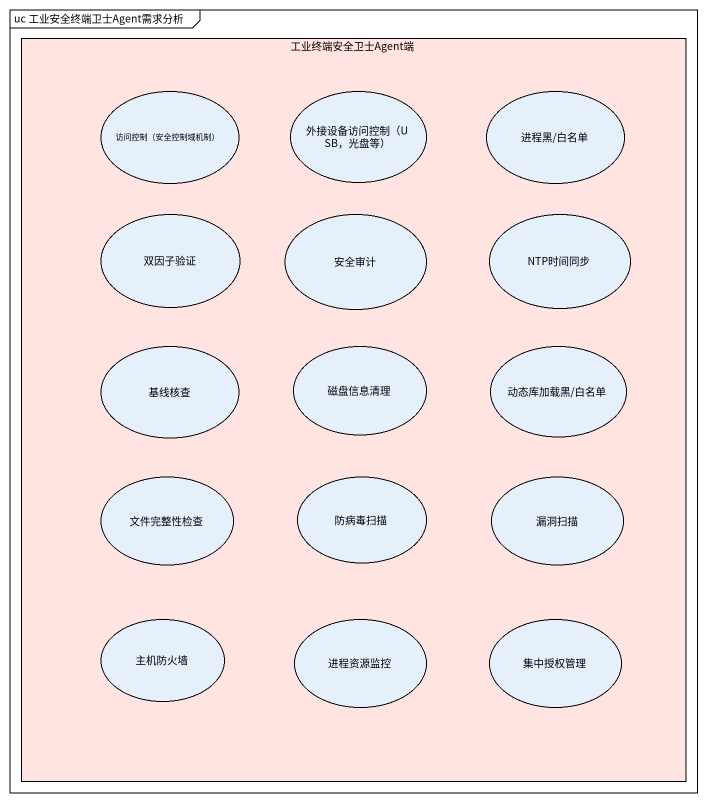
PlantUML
@startuml
mainframe uc 工业安全终端卫士Agent需求分析
rectangle 工业终端安全卫士Agent端 #FFE4E1 {
  usecase "访问控制（安全控制域机制）" as 访问控制_安全控制域机制
  usecase "外接设备访问控制（USB，光盘等）" as 外接设备访问控制_USB_光盘等
  usecase "进程黑/白名单" as 进程黑_白名单
  usecase 双因子验证
  usecase 安全审计
  usecase NTP时间同步
  usecase 基线核查
  usecase 磁盘信息清理
  usecase "动态库加载黑/白名单" as 动态库加载黑_白名单
  usecase 文件完整性检查
  usecase 防病毒扫描
  usecase 漏洞扫描
  usecase 主机防火墙
  usecase 进程资源监控
  usecase 集中授权管理
}
@enduml
